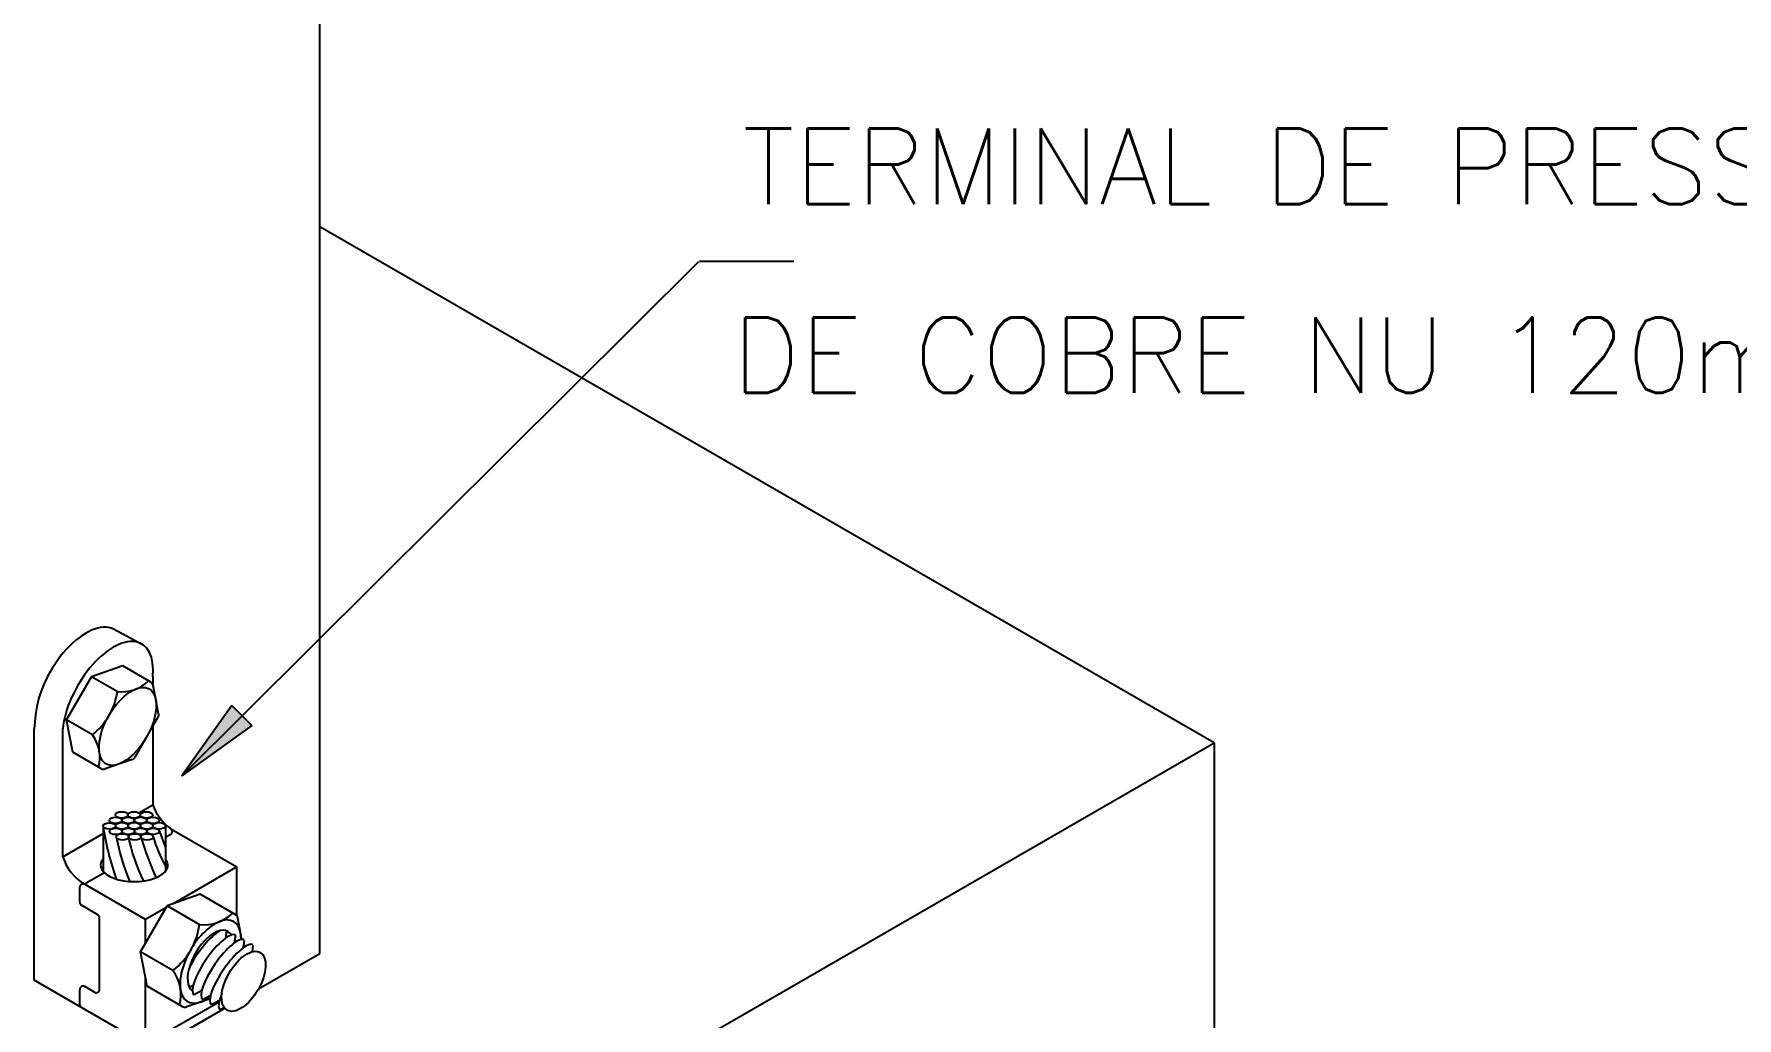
# Model space of a CAD drawing. Header units: millimetres. Extents: x -5321.6 to -5305.5, y -4645.7 to -4625.9.
# Drawn here: x -5316.019 to -5311.514, y -4636.986 to -4634.381 of the extents above; entities that cross this region are included whole.
import ezdxf

# ---------------------------------------------------------------- set-up
doc = ezdxf.new("R2010")
doc.units = ezdxf.units.MM
doc.header["$LTSCALE"] = 10
doc.layers.add('Termotécnica', color=7, linetype='Continuous')
doc.styles.add('r80', font='romans.shx')

msp = doc.modelspace()

# ---------------------------------------------------------------- linework, layer by layer
at = {"layer": 'Termotécnica', "color": 2}
for p, q in [((-5315.2634, -4636.8158), (-5315.2634, -4632.5624)), ((-5312.8973, -4636.2576), (-5315.2634, -4634.8916)), ((-5315.6285, -4636.3452), (-5314.2607, -4634.9832)), ((-5314.259, -4634.9825), (-5314.0094, -4634.9825)), ((-5315.7305, -4635.999), (-5315.8095, -4635.9569)), ((-5315.7054, -4636.0824), (-5315.7054, -4636.1026)), ((-5316.0156, -4636.1832), (-5316.0195, -4636.2207)), ((-5315.4966, -4636.1589), (-5315.6285, -4636.3452)), ((-5315.4966, -4636.1589), (-5315.4433, -4636.2117)), ((-5316.0195, -4636.886), (-5316.0195, -4636.2207)), ((-5315.9435, -4636.5592), (-5315.9435, -4636.2207)), ((-5315.7054, -4636.2145), (-5315.7054, -4636.4217)), ((-5315.4433, -4636.2117), (-5315.6285, -4636.3452)), ((-5315.037, -4637.493), (-5312.8973, -4636.2576)), ((-5312.8973, -4636.2576), (-5312.8973, -4637.0138)), ((-5315.7424, -4636.4431), (-5315.7054, -4636.4217)), ((-5315.9435, -4636.5592), (-5315.8369, -4636.4976)), ((-5315.6579, -4636.5005), (-5315.672, -4636.5085)), ((-5315.6579, -4636.4854), (-5315.4831, -4636.5863)), ((-5315.8334, -4636.6017), (-5315.8818, -4636.6297)), ((-5315.4831, -4636.5863), (-5315.6516, -4636.6836)), ((-5315.4831, -4636.7155), (-5315.4831, -4636.5863)), ((-5315.8984, -4636.6804), (-5315.8984, -4636.6402)), ((-5315.7243, -4636.7256), (-5315.8905, -4636.6297)), ((-5315.8506, -4636.713), (-5315.8941, -4636.6879)), ((-5315.738, -4636.811), (-5315.6676, -4636.6892)), ((-5315.6708, -4636.6947), (-5315.7243, -4636.7256)), ((-5315.5797, -4636.6587), (-5315.6676, -4636.6892)), ((-5315.5811, -4636.7394), (-5315.6676, -4636.6892)), ((-5315.4871, -4636.7121), (-5315.5797, -4636.6587)), ((-5315.8462, -4636.9106), (-5315.8462, -4636.7206)), ((-5315.7243, -4636.7874), (-5315.7243, -4636.7256)), ((-5315.4694, -4636.7782), (-5315.4803, -4636.7216)), ((-5315.5103, -4636.7558), (-5315.5127, -4636.7748)), ((-5315.4869, -4636.7674), (-5315.4896, -4636.7882)), ((-5315.4637, -4636.7807), (-5315.4664, -4636.8016)), ((-5315.6519, -4636.8607), (-5315.738, -4636.811)), ((-5315.7204, -4636.9024), (-5315.738, -4636.811)), ((-5315.4406, -4636.7941), (-5315.4427, -4636.8109)), ((-5315.4256, -4636.9091), (-5315.2634, -4636.8158)), ((-5315.7243, -4637.0564), (-5316.0195, -4636.886)), ((-5315.8984, -4636.9508), (-5315.8984, -4636.9106)), ((-5315.8593, -4636.9182), (-5315.8854, -4636.9031)), ((-5315.7243, -4637.0564), (-5315.7243, -4636.8818)), ((-5315.6278, -4636.9558), (-5315.7204, -4636.9024)), ((-5315.6085, -4636.9046), (-5315.5985, -4636.8989)), ((-5315.5962, -4636.9241), (-5315.5754, -4636.9123)), ((-5315.53, -4636.9442), (-5315.7243, -4637.0564)), ((-5315.6379, -4637.0313), (-5315.5147, -4636.9604)), ((-5315.5539, -4636.9354), (-5315.6162, -4636.957)), ((-5315.573, -4636.9374), (-5315.5522, -4636.9256)), ((-5315.5499, -4636.9508), (-5315.529, -4636.939)), ((-5315.5267, -4636.9642), (-5315.5165, -4636.9584))]:
    msp.add_line(p, q, dxfattribs=at)
at = {"layer": 'Termotécnica', "color": 3}
for p, q in [((-5315.785, -4636.0541), (-5315.8675, -4636.0827)), ((-5315.7106, -4636.0971), (-5315.785, -4636.0541)), ((-5315.9335, -4636.197), (-5315.8675, -4636.0827)), ((-5315.7992, -4636.1222), (-5315.8675, -4636.0827)), ((-5315.6898, -4636.181), (-5315.7042, -4636.1061)), ((-5315.917, -4636.2827), (-5315.9335, -4636.197)), ((-5315.8651, -4636.2364), (-5315.9335, -4636.197)), ((-5315.7523, -4636.2959), (-5315.6913, -4636.1901)), ((-5315.8425, -4636.3257), (-5315.917, -4636.2827)), ((-5315.7595, -4636.3017), (-5315.8316, -4636.3267)), ((-5315.8369, -4636.4778), (-5315.8369, -4636.5981)), ((-5315.672, -4636.4775), (-5315.672, -4636.5974)), ((-5315.4652, -4636.8002), (-5315.4658, -4636.797))]:
    msp.add_line(p, q, dxfattribs=at)
at = {"layer": 'Termotécnica', "color": 1}
msp.add_line((-5315.6879, -4636.4921), (-5315.6728, -4636.5333), dxfattribs=at)
at = {"layer": 'Termotécnica', "color": 3}
for centre, radius, start, end in [((-5315.7882, -4636.0209), 0.1019, 263.8108, 314.501), ((-5315.7172, -4636.1086), 0.0132, 10.8846, 60), ((-5315.9735, -4636.0977), 0.1761, 307.9969, 352.0248), ((-5315.7027, -4636.1835), 0.0132, 330, 10.8846), ((-5315.9477, -4636.2967), 0.1022, 345.5818, 36.1065), ((-5315.8359, -4636.3143), 0.0132, 240, 289.1165), ((-5315.7638, -4636.2893), 0.0132, 289.1165, 330)]:
    msp.add_arc(centre, radius, start, end, dxfattribs=at)
at = {"layer": 'Termotécnica', "color": 2}
for centre, radius, start, end in [((-5315.5726, -4636.3722), 0.1417, 200.4359, 232.9594), ((-5315.6623, -4636.4929), 0.0087, 300, 60), ((-5315.8184, -4636.5199), 0.1311, 197.4494, 239.2897), ((-5315.8897, -4636.6402), 0.0087, 60, 180), ((-5315.8861, -4636.6221), 0.0087, 240, 300), ((-5315.8897, -4636.6804), 0.0087, 180, 240), ((-5315.8549, -4636.7206), 0.0087, 0, 60), ((-5315.7675, -4636.7127), 0.1877, 307.9969, 352.0248), ((-5315.5699, -4636.6308), 0.1087, 263.8108, 314.501), ((-5315.4941, -4636.7243), 0.0141, 10.8846, 60), ((-5315.74, -4636.9249), 0.109, 345.5818, 36.1065), ((-5315.8897, -4636.9106), 0.0087, 60, 180), ((-5315.8549, -4636.9106), 0.0087, 240, 360), ((-5315.8897, -4636.9508), 0.0087, 180, 240), ((-5315.6208, -4636.9437), 0.0141, 240, 289.1165)]:
    msp.add_arc(centre, radius, start, end, dxfattribs=at)
at = {"layer": 'Termotécnica', "color": 1}
for centre, radius, start, end in [((-5315.0807, -4636.3651), 0.7645, 188.4803, 199.3844), ((-5315.2125, -4636.3934), 0.6004, 190.883, 202.6837), ((-5315.3005, -4636.412), 0.4788, 191.4044, 206.1006), ((-5314.9261, -4636.2623), 0.8472, 196.7715, 204.5976), ((-5315.3233, -4636.3932), 0.3975, 196.6069, 208.6797)]:
    msp.add_arc(centre, radius, start, end, dxfattribs=at)
at = {"layer": 'Termotécnica', "color": 2}
for centre, major_axis, ratio, start_param, end_param in [((-5315.8965, -4636.114), (-0.0898, -0.1556), 0.510458, 3.17555, 5.439561), ((-5315.8244, -4636.1515), (-0.0898, -0.1556), 0.510458, 2.297968, 5.439561), ((-5315.7544, -4636.5819), (-0.089, -0.0002), 0.485325, 5.906901, 9.80168), ((-5315.5524, -4636.8369), (-0.0611, -0.1058), 0.500279, -3.871922, 0.848217), ((-5315.5524, -4636.8369), (-0.0459, -0.0795), 0.500279, 2.861531, 6.228609)]:
    msp.add_ellipse(centre, major_axis=major_axis, ratio=ratio, start_param=start_param, end_param=end_param, dxfattribs=at)
at = {"layer": 'Termotécnica', "color": 3}
msp.add_ellipse((-5315.7718, -4636.2142), major_axis=(-0.0573, -0.0992), ratio=0.500279, dxfattribs=at)
at = {"layer": 'Termotécnica', "color": 2}
for centre, major_axis, ratio in [((-5315.8203, -4636.4778), (0.0165, 0), 0.509483), ((-5315.8037, -4636.4631), (0.0165, 0), 0.509483), ((-5315.7878, -4636.4485), (0.0165, 0), 0.509483), ((-5315.7874, -4636.4775), (0.0165, 0), 0.509483), ((-5315.7706, -4636.4631), (0.0165, 0), 0.509483), ((-5315.755, -4636.4486), (0.0165, 0), 0.509483), ((-5315.7544, -4636.4775), (0.0165, 0), 0.509483), ((-5315.7378, -4636.4631), (0.0165, 0), 0.509483), ((-5315.7219, -4636.4486), (0.0165, 0), 0.509483), ((-5315.7216, -4636.4775), (0.0165, 0), 0.509483), ((-5315.7047, -4636.4631), (0.0165, 0), 0.509483), ((-5315.6885, -4636.4775), (0.0165, 0), 0.509483), ((-5315.8033, -4636.4924), (0.0165, 0), 0.509483), ((-5315.7856, -4636.5067), (0.0165, 0), 0.509483), ((-5315.7702, -4636.4921), (0.0165, 0), 0.509483), ((-5315.7533, -4636.5067), (0.0165, 0), 0.509483), ((-5315.7372, -4636.4921), (0.0165, 0), 0.509483), ((-5315.7207, -4636.5068), (0.0165, 0), 0.509483), ((-5315.7044, -4636.4921), (0.0165, 0), 0.509483), ((-5315.465, -4636.8892), (-0.0441, -0.0764), 0.500279)]:
    msp.add_ellipse(centre, major_axis=major_axis, ratio=ratio, dxfattribs=at)
at = {"layer": 'Termotécnica', "color": 1}
for centre, major_axis, ratio, start_param, end_param in [((-5315.5646, -4636.8316), (-0.0547, -0.0791), 0.279135, 3.653434, 5.169979), ((-5315.5414, -4636.8459), (-0.0549, -0.0789), 0.281547, 3.158868, 6.283185), ((-5315.5181, -4636.8585), (-0.0549, -0.0789), 0.281547, 3.158868, 6.283185), ((-5315.495, -4636.8719), (-0.0549, -0.0789), 0.281547, 3.158868, 6.283185), ((-5315.4721, -4636.8859), (0.0547, 0.0791), 0.279135, 2.20721, 3.141593)]:
    msp.add_ellipse(centre, major_axis=major_axis, ratio=ratio, start_param=start_param, end_param=end_param, dxfattribs=at)
at = {"layer": 'Termotécnica', "color": 2}
msp.add_solid([(-5315.6285, -4636.3452), (-5315.4433, -4636.2117), (-5315.4966, -4636.1589), (-5315.4956, -4636.16)], dxfattribs=at)

# ---------------------------------------------------------------- texts
at = {"layer": 'Termotécnica', "color": 2, "style": 'r80'}
for s, p in [('TERMINAL DE PRESSÃO ESTANHADO PARA CABO ', (-5314.1444, -4634.8315)), ('DE COBRE NU 120mm REF.: TEL-5014', (-5314.1719, -4635.3312))]:
    msp.add_text(s, height=0.2, dxfattribs=at).set_placement(p)

doc.saveas('drawing.dxf')
